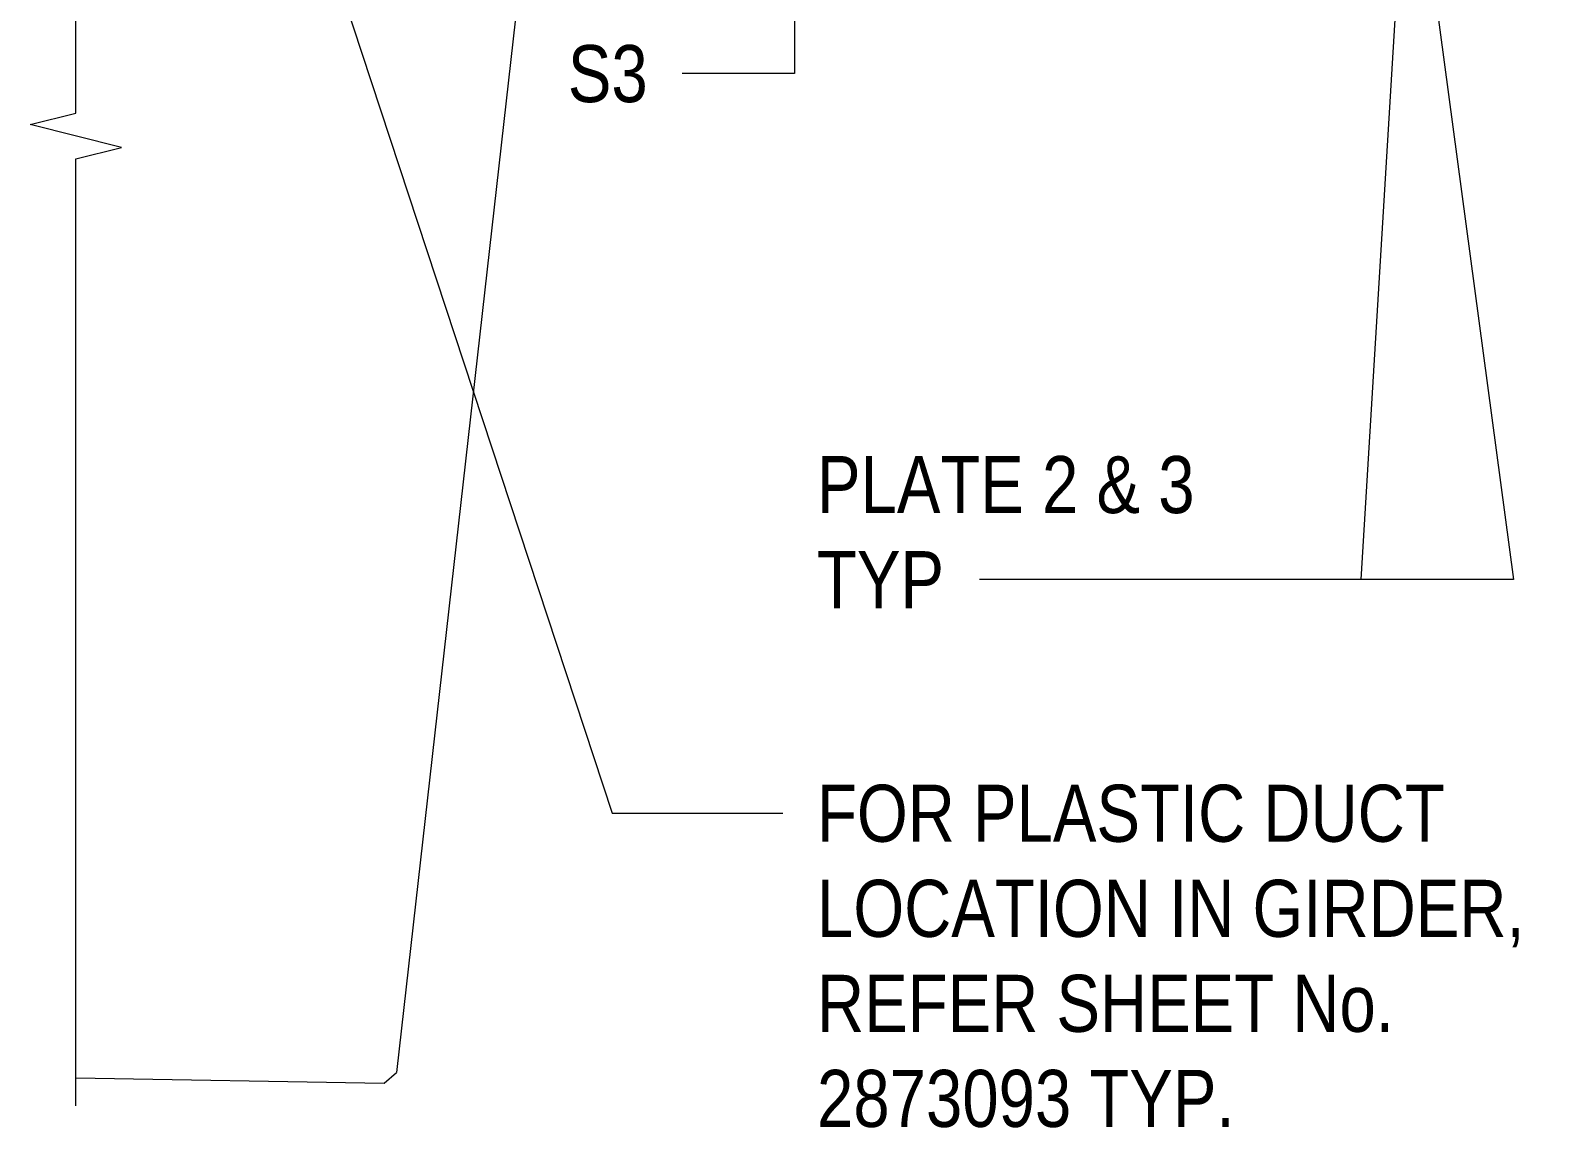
# Model space of a CAD drawing. Header units: metres. Extents: x -1109.9 to -1078.3, y 2.7 to 25.4.
# Drawn here: x -1100.497 to -1098.84, y 19.53 to 20.733 of the extents above; entities that cross this region are included whole.
import ezdxf

# ---------------------------------------------------------------- set-up
doc = ezdxf.new("R2010")
doc.units = ezdxf.units.M
for name, color, linetype, lineweight in [('A-DETL', 7, 'Continuous', 13), ('A-DETL-GENF', 7, 'Continuous', 9), ('G-ANNO-TEXT', 7, 'Continuous', 9)]:
    doc.layers.add(name, color=color, linetype=linetype, lineweight=lineweight)
doc.styles.add('Arial Narrow', font='ARIALN.TTF', dxfattribs={"height": 0.0625})

# ---------------------------------------------------------------- blocks, each defined once
blk = doc.blocks.new('CS_DET_BreakLine_ViewScale - Std Break-7633505-DRG-2873202 - TRUSS TYPE T1')
at = {"layer": 'A-DETL-GENF'}
for p, q in [((-1111.9651, 20.6422), (-1111.9651, 21.6802)), ((-1112.0151, 20.6297), (-1111.9651, 20.6422)), ((-1111.9151, 20.6047), (-1112.0151, 20.6297)), ((-1111.9651, 20.5922), (-1111.9151, 20.6047)), ((-1111.9651, 19.5542), (-1111.9651, 20.5922))]:
    blk.add_line(p, q, dxfattribs=at)

msp = doc.modelspace()

# ---------------------------------------------------------------- linework, layer by layer
at = {"layer": 'A-DETL', "lineweight": 18}
for p, q in [((-1099.9115, 21.225), (-1100.0961, 19.5907)), ((-1100.4475, 19.5851), (-1100.1095, 19.579)), ((-1100.1095, 19.579), (-1100.0961, 19.5907))]:
    msp.add_line(p, q, dxfattribs=at)
at = {"layer": 'G-ANNO-TEXT'}
for p, q in [((-1099.6599, 20.9521), (-1099.6599, 20.6856)), ((-1098.995, 20.8539), (-1099.0389, 20.131)), ((-1098.9683, 20.8528), (-1098.8718, 20.131)), ((-1099.7814, 20.6856), (-1099.783, 20.6856)), ((-1099.6599, 20.6856), (-1099.7814, 20.6856)), ((-1099.1577, 20.131), (-1099.4571, 20.131)), ((-1098.8718, 20.131), (-1099.1577, 20.131)), ((-1099.0389, 20.131), (-1099.1577, 20.131)), ((-1099.8597, 19.875), (-1099.6726, 19.875))]:
    msp.add_line(p, q, dxfattribs=at)

# ---------------------------------------------------------------- block references
at = {"layer": 'A-DETL-GENF'}
msp.add_blockref('CS_DET_BreakLine_ViewScale - Std Break-7633505-DRG-2873202 - TRUSS TYPE T1', (11.5176, 0), dxfattribs=at)

# ---------------------------------------------------------------- texts
at = {"layer": 'G-ANNO-TEXT', "char_height": 0.0625, "attachment_point": 1, "style": 'Arial Narrow', "bg_fill": 3, "box_fill_scale": 1, "bg_fill_color": 256, "bg_fill_transparency": 0}
for s, insert in [('PLATE 2 & 3 ', (-1099.6351, 20.2664)), ('TYP', (-1099.6351, 20.1622))]:
    msp.add_mtext(s, dxfattribs=dict(at, insert=insert))
at = {"layer": 'G-ANNO-TEXT', "char_height": 0.0625, "attachment_point": 1, "style": 'Arial Narrow', "bg_fill": 3, "box_fill_scale": 1, "bg_fill_color": 256, "bg_fill_true_color": 13158600, "bg_fill_transparency": 0}
for s, insert in [('FOR PLASTIC DUCT ', (-1099.6351, 19.9062)), ('LOCATION IN GIRDER, ', (-1099.6351, 19.802)), ('REFER SHEET No. ', (-1099.6351, 19.6979)), ('2873093 TYP.', (-1099.6351, 19.5937))]:
    msp.add_mtext(s, dxfattribs=dict(at, insert=insert))

# ---------------------------------------------------------------- next in the draw order: texts
at = {"layer": 'G-ANNO-TEXT', "insert": (-1099.9082, 20.7168), "char_height": 0.0625, "attachment_point": 1, "style": 'Arial Narrow', "bg_fill": 3, "box_fill_scale": 1, "bg_fill_color": 256, "bg_fill_transparency": 0}
msp.add_mtext('S3', dxfattribs=at)

# ---------------------------------------------------------------- next in the draw order: linework, layer by layer
at = {"layer": 'G-ANNO-TEXT'}
msp.add_line((-1100.1884, 20.8732), (-1099.8597, 19.875), dxfattribs=at)

doc.saveas('drawing.dxf')
